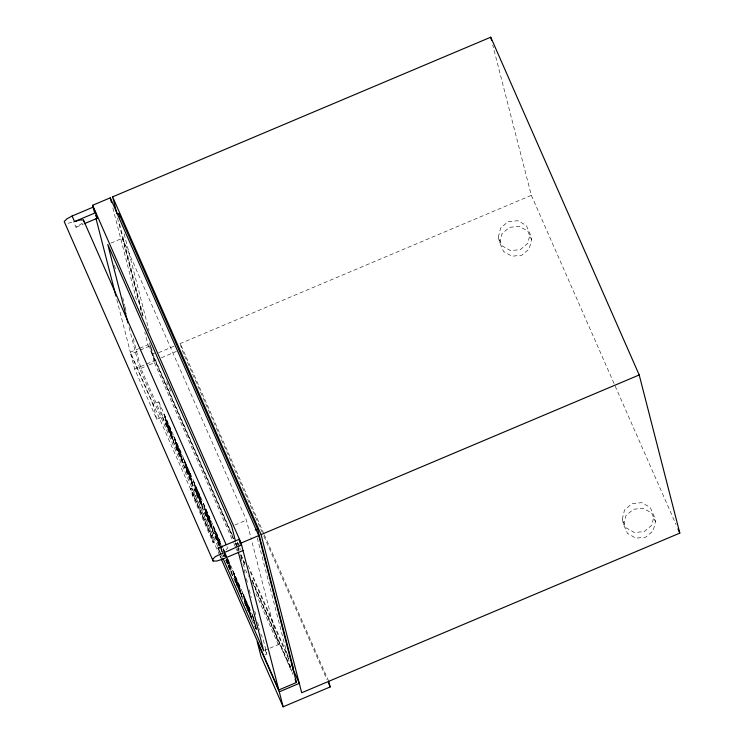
<?xml version="1.0" encoding="UTF-8"?>
<svg xmlns="http://www.w3.org/2000/svg" width="744" height="744" viewBox="0 0 744 744"><rect width="100%" height="100%" fill="white"/><g stroke="black" fill="none" stroke-linecap="round" stroke-linejoin="round"><path stroke-width="0.56" stroke-dasharray="3.72 2.79" d="M498.322 237.262L500.6 228.027L508.068 221.712L517.88 220.726L526.287 225.451L530.081 234.081L531.523 239.689L529.244 248.924L521.776 255.239L511.965 256.224L503.558 251.5L499.763 242.869L498.322 237.262L502.116 245.883L510.524 250.607L520.335 249.631L527.803 243.316L530.081 234.081M499.763 242.869L502.042 233.644L509.51 227.329L519.321 226.343L527.729 231.068L531.523 239.689M622.254 519.191L624.532 509.956L632 503.642L641.812 502.665L650.219 507.389L654.013 516.011L655.455 521.628L653.176 530.863L645.708 537.168L635.897 538.154L627.49 533.429L623.695 524.808L622.254 519.191L626.048 527.822L634.455 532.537L644.267 531.56L651.735 525.245L654.013 516.011M623.695 524.808L625.974 515.573L633.442 509.259L643.253 508.273L651.66 512.997L655.455 521.628M82.445 223.126L75.981 227.227L73.526 221.647M226.018 549.714L227.432 548.337L226.994 546.598M75.981 227.227L83.337 224.121M110.921 243.102L122.472 238.219L246.404 520.149L251.295 539.214M219.517 555.061L130.34 352.2L138.635 348.694M139.677 348.257L147.982 344.751L144.81 332.41M156.752 419.281L152.901 404.317L158.788 401.834L162.629 416.807L156.752 419.281L134.664 369.043L130.814 354.07L139.24 350.517M140.291 350.071L150.809 345.625L153.218 354.981L232.584 535.55M154.761 353.047L152.408 354.042L233.644 538.842M158.556 352.73L174.022 346.202M179.918 343.709L531.337 195.337L492.742 45.049M134.664 369.043L156.045 360.012M161.392 357.752L176.356 351.438M217.825 546.552L139.723 368.885L148.121 365.332M149.172 364.895L154.427 362.672L149.535 343.616M190.622 488.631L191.803 488.129L212.542 535.308L214.272 542.041L213.091 542.543L192.352 495.365L190.622 488.631L211.361 535.801L213.091 542.543M192.352 495.365L193.533 494.872L191.803 488.129M234.853 525.031L246.404 520.149M211.361 535.801L212.542 535.308M264.706 650.368L268.909 648.601M269.96 648.154L278.358 644.611L251.584 540.33M264.966 654.897L266.929 654.069L263.088 639.096L260.279 632.716M68.206 223.293L72.456 221.972M531.337 195.337L676.073 524.604M263.841 533.69L180.262 343.561L181.703 349.178M264.306 534.75L328.736 681.327M182.178 350.238L263.413 535.048M263.878 536.117L326.914 679.505M238.331 543.157L240.665 548.467M248.133 565.459L288.281 656.794M166.684 381.737L170.888 391.298M237.187 542.125L240.461 549.556M250.263 571.866L289.016 660.021M235.857 542.981L237.727 547.231M238.192 548.291L239.122 550.421M240.991 554.671L244.73 563.161M252.197 580.162L291.881 670.437M235.504 543.083L237.373 547.333M237.838 548.393L238.778 550.523M240.647 554.773L244.376 563.264M251.844 580.255L291.062 669.47M147.982 344.751L234.583 541.771M235.058 542.832L235.988 544.961M240.656 555.582L245.325 566.203M252.793 583.194L292.885 674.389M154.427 362.672L233.467 542.469M233.932 543.539L235.802 547.789M236.267 548.858L237.206 550.988M242.814 563.747L248.431 576.516M255.908 593.535L278.358 644.611M158.788 401.834L222.865 547.593M223.33 548.663L226.139 555.043M228.008 559.302L253.732 617.818M223.237 548.988L224.614 552.132M225.079 553.183L226.92 557.368M227.376 558.409L229.97 564.77L227.208 558.493M254.067 619.129L251.76 613.893L253.89 619.203M223.061 549.072L224.446 552.206M224.902 553.257L226.743 557.442M226.715 558.084L223.033 549.704L225.627 556.066M227.18 559.125L230.687 567.579L226.083 557.107M254.783 621.938L252.486 616.702L254.615 622.012M220.382 544.841L213.937 530.184L220.215 544.915M224.214 553.564L226.055 557.749M226.52 558.791L231.412 570.388L226.343 558.865M255.964 625.788L253.202 619.51L255.797 625.862M224.046 553.638L225.888 557.823M221.108 547.64L214.663 532.992L220.01 545.622M256.689 628.596L253.927 622.309L256.513 628.671M220.475 546.673L222.307 550.858L222.019 549.742M226.148 559.581L232.128 573.187L224.474 555.322L224.762 556.447M222.289 551.499L215.379 535.792L223.033 553.666M226.12 560.223L232.853 575.996L225.944 560.297M256.485 629.312L254.643 625.118L256.317 629.387M162.629 416.807L220.159 547.677M220.624 548.737L223.898 556.187M225.767 560.437L256.168 629.601M265.059 649.819L266.929 654.069M219.006 546.059L140.904 368.382L132.553 335.87M222.744 554.568L223.674 556.698M221.563 555.061L222.502 557.191M193.533 494.872L214.272 542.041M220.363 555.684L222 559.404M219.982 556.131L220.912 558.251M130.814 354.07L152.901 404.317M257.284 537.912L291.546 671.339M237.197 542.683L237.773 544.924M238.061 546.04L239.215 550.532M240.944 557.256L242.088 561.739M244.106 569.588L244.971 572.954M246.413 578.562L247.557 583.045M249.287 589.769L251.305 597.618M254.755 611.075L255.908 615.558M257.638 622.291L259.656 630.131M236.025 543.176L237.169 547.658M237.457 548.784L238.034 551.025M124.155 233.858L148.986 330.559M119.524 223.758L143.425 316.851M117.478 217.992L142.588 315.809M149.516 342.798L152.883 355.911M122.472 238.219L141.183 311.104M112.846 207.929L137.036 302.129M114.418 265.236L115.571 269.719M122.76 297.749L124.778 305.598M125.066 306.723L126.796 313.447M129.075 327.397L139.723 368.885M116.808 299.488L130.34 352.2M170.776 429.66L163.42 412.911L171.064 430.785L170.776 429.66M180.597 451.989L173.231 435.24L180.885 453.115L180.597 451.989M190.408 474.319L183.052 457.569L190.697 475.444L190.408 474.319M200.229 496.657L192.863 479.908L200.517 497.773L200.229 496.657M210.041 518.986L202.684 502.237L210.329 520.103L210.041 518.986M219.861 541.316L212.496 524.567L220.15 542.441L219.861 541.316M239.494 585.974L232.128 569.225L239.782 587.1L239.494 585.974M249.314 608.313L241.949 591.564L249.603 609.429L249.314 608.313M171.501 432.469L164.136 415.719L171.79 433.594L171.501 432.469M181.313 454.798L173.957 438.049L181.601 455.923L181.313 454.798M191.134 477.127L183.768 460.378L191.422 478.252L191.134 477.127M200.945 499.457L193.589 482.707L201.233 500.582L200.945 499.457M210.766 521.795L203.4 505.046L211.054 522.911L210.766 521.795M220.577 544.124L213.221 527.375L220.866 545.25L220.577 544.124M240.219 588.783L232.853 572.034L240.507 589.908L240.219 588.783M250.031 611.112L242.665 594.372L250.319 612.238L250.031 611.112M172.217 435.277L164.861 418.528L172.506 436.393L172.217 435.277M182.038 457.607L174.673 440.857L182.327 458.732L182.038 457.607M191.85 479.936L184.493 463.187L192.138 481.061L191.85 479.936M201.671 502.265L194.305 485.516L201.959 503.39L201.671 502.265M211.482 524.594L204.126 507.854L211.77 525.72L211.482 524.594M240.935 591.592L233.57 574.842L241.223 592.717L240.935 591.592M250.756 613.921L243.39 597.172L251.044 615.046L250.756 613.921M172.943 438.077L165.577 421.337L173.231 439.202L172.943 438.077M182.754 460.415L175.398 443.666L183.043 461.531L182.754 460.415M192.575 482.744L185.21 465.995L192.863 483.87L192.575 482.744M202.387 505.074L195.03 488.324L202.675 506.199L202.387 505.074M212.207 527.403L204.842 510.654L212.496 528.528L212.207 527.403M241.661 594.4L234.295 577.651L241.949 595.526L241.661 594.4M251.472 616.73L244.106 599.98L251.76 617.855L251.472 616.73M173.659 440.885L166.303 424.136L173.947 442.01L173.659 440.885M183.48 463.224L176.114 446.474L183.768 464.34L183.48 463.224M193.291 485.553L185.935 468.804L193.58 486.669L193.291 485.553M203.112 507.882L195.746 491.133L203.4 509.008L203.112 507.882M212.923 530.212L205.567 513.462L213.212 531.337L212.923 530.212M242.377 597.209L235.011 580.46L242.665 598.334L242.377 597.209M252.197 619.538L244.832 602.789L252.486 620.663L252.197 619.538"/><path stroke-width="1.12" d="M84.388 223.674L96.99 218.355L95.548 212.738L93.093 207.157L72.084 216.03L67.034 218.755L64.189 221.507L213.11 561.004L216.681 561.06L222 559.404L243.009 550.532M220.559 553.787L218.104 548.207L239.122 539.335L241.568 544.915L215.509 556.512L212.663 559.265L213.11 561.004M94.349 212.012L92.619 205.288L110.261 197.839L258.735 535.596L296.456 682.508L278.814 689.958L221.387 559.311M112.614 196.844L490.733 37.2L639.208 374.957L679.811 533.104L301.692 692.748L261.088 534.601L112.614 196.844L116.929 213.668M72.084 216.03L74.54 221.61L95.548 212.738M117.394 214.281L118.956 213.621L257.619 529.049L293.415 668.475L292.02 665.294M255.266 530.044L257.619 529.049M278.814 689.958L241.093 543.046L258.735 535.596M261.088 534.601L639.208 374.957M328.736 681.327L330.178 686.935L283.139 706.8L279.288 691.827L299.283 683.383L292.745 668.521M74.54 221.61L79.859 219.954L83.421 220.01L226.055 544.478M218.104 548.207L222.363 546.886M677.942 528.854L679.811 533.104M328.309 682.685L330.178 686.935M92.619 205.288L241.093 543.046M95.762 215.565L96.99 218.355M295.117 679.467L296.456 682.508M222.968 558.251L263.655 650.814L238.322 552.15M279.288 691.827L257.201 641.579L261.051 656.552L283.139 706.8M490.733 37.2L491.598 40.567M239.122 539.335L240.275 543.827M235.448 540.934L231.7 526.361L107.768 244.432L127.922 322.915M118.956 213.621L119.831 216.997M110.261 197.839L111.414 202.322M96.069 218.745L115.943 296.121M83.421 220.01L83.867 221.74"/></g></svg>
